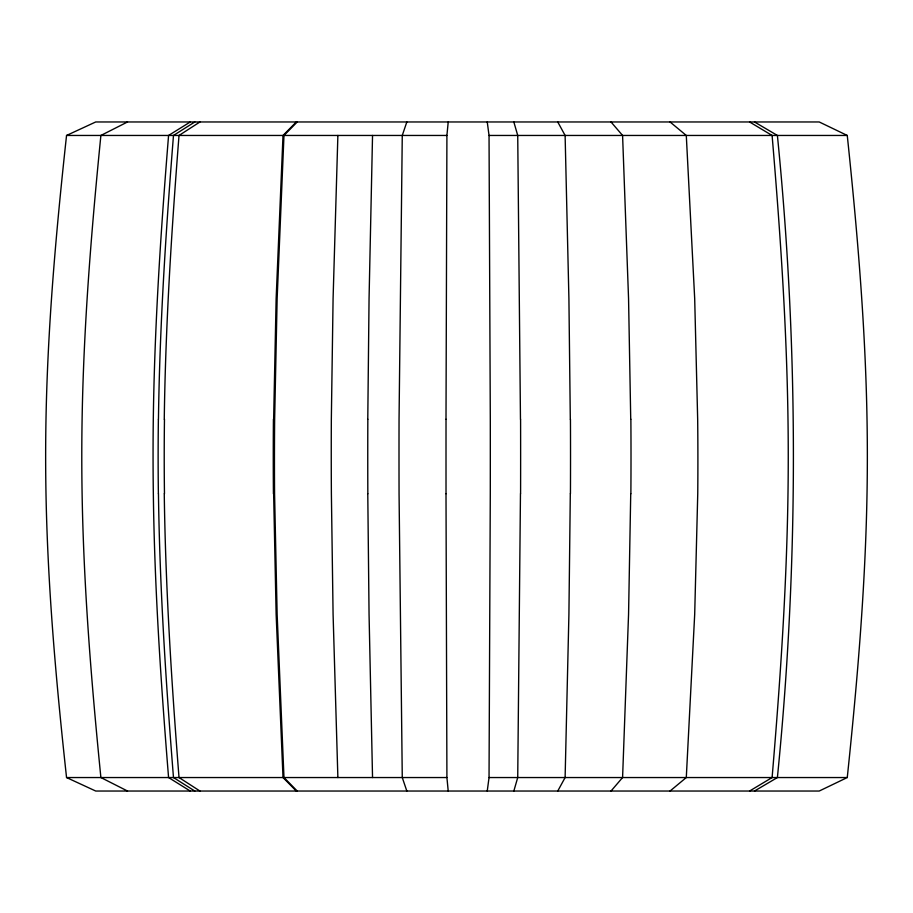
<?xml version="1.0" encoding="UTF-8"?>
<svg xmlns="http://www.w3.org/2000/svg" width="913" height="913" viewBox="0 0 913 913"><rect width="100%" height="100%" fill="white"/><g stroke="black" fill="none" stroke-linecap="round" stroke-linejoin="round"><path stroke-width="1.37" d="M446.001 419.272L446.914 135.455L448.215 121.965M520.467 493.728L517.728 777.545L513.836 791.035M367.779 419.272L369.057 298.619L372.538 135.455M570.305 493.728L568.913 614.381L565.113 777.545L557.752 791.035M487.245 791.035L489.037 777.545L490.292 493.728A1914.96 111.352 90 0 0 490.304 419.272L489.037 135.455L487.245 121.965M630.735 493.728L628.555 614.381L622.586 777.545L611.014 791.035M273.638 419.272L276.137 298.619L283.007 135.455L296.314 121.965M158.451 419.272C159.729 324.503 165.949 229.893 173.481 135.455L194.811 121.965M164.26 419.272C165.527 324.514 171.621 229.905 179.016 135.455L199.936 121.965M337.878 135.455L333.085 298.619L331.339 419.272A2513.101 995.387 90 0 0 331.385 493.728L333.085 614.381L337.878 777.545M847.264 777.545C857.147 683.221 865.33 588.6 867.019 493.728A2087.517 2073.4 -90 0 0 867.019 419.272C865.341 324.4 857.147 229.779 847.264 135.455L819.223 121.965L95.717 121.965L66.546 135.455C56.264 229.756 47.75 324.377 45.992 419.272A2020.195 2020.195 0 0 0 45.992 493.728C47.75 588.623 56.264 683.244 66.546 777.545L95.717 791.035L819.223 791.035L847.264 777.545L489.037 777.545M406.833 121.965L402.268 135.455L399.049 419.272A2239.874 388.904 90 0 0 399.061 493.728L402.268 777.545L406.833 791.035M297.204 121.965L283.977 135.455L277.141 298.619L274.642 419.272A2225.94 1113.038 -90 0 0 274.573 493.739L277.141 614.381L283.977 777.545L297.204 791.035M670.051 791.035L686.291 777.545L694.69 614.381L697.749 493.728A2166.081 1293.344 -90 0 0 697.669 419.272L694.69 298.619L686.291 135.455L670.051 121.965M190.269 121.965L168.574 135.455C160.916 229.893 154.594 324.503 153.293 419.272A2552.691 2398.656 90 0 0 153.338 493.728C154.525 588.497 160.95 683.107 168.574 777.545L190.269 791.035M749.584 791.035L772.101 777.545C780.067 683.129 786.629 588.508 787.987 493.728A2003.579 1534.844 -90 0 0 787.987 419.272C786.641 324.492 780.067 229.871 772.101 135.455L749.584 121.965M754.48 791.035L777.397 777.545C798.727 564.108 798.727 348.892 777.397 135.455L754.48 121.965M127.535 121.965L100.887 135.455C91.483 229.802 83.699 324.423 82.102 419.272A2151.154 2093.167 90 0 0 82.102 493.728C83.699 588.577 91.483 683.198 100.887 777.545L127.535 791.035M66.546 135.455L446.914 135.455M489.037 135.455L847.264 135.455M66.546 777.545L446.914 777.545L448.215 791.035M194.811 791.035L173.481 777.545C165.949 683.107 159.729 588.497 158.451 493.728M199.936 791.035L179.016 777.545C171.621 683.095 165.527 588.486 164.26 493.728M296.314 791.035L283.007 777.545L276.137 614.381L273.638 493.728M611.014 121.965L622.586 135.455L628.555 298.619L630.735 419.272M557.752 121.965L565.113 135.455L568.913 298.619L570.305 419.272M513.836 121.965L517.728 135.455L520.467 419.272M372.538 777.545L369.057 614.381L367.779 493.728M446.914 777.545L446.001 493.728M630.872 419.261A2545.524 1272.962 90 0 1 630.872 493.739M367.836 493.728A2504.724 718.291 90 0 1 367.836 419.272M520.581 419.261A2629.394 456.774 90 0 1 520.581 493.739M570.442 419.261A2294.94 658.376 90 0 1 570.442 493.739M446.023 493.728A2641.571 153.578 90 0 1 446.023 419.272M164.466 493.728A1932.285 1325.767 90 0 1 164.466 419.272M273.421 493.739A2644.436 1579.422 -90 0 1 273.421 419.261M158.383 493.728A2307.756 1928.188 -90 0 1 158.383 419.272"/></g></svg>
